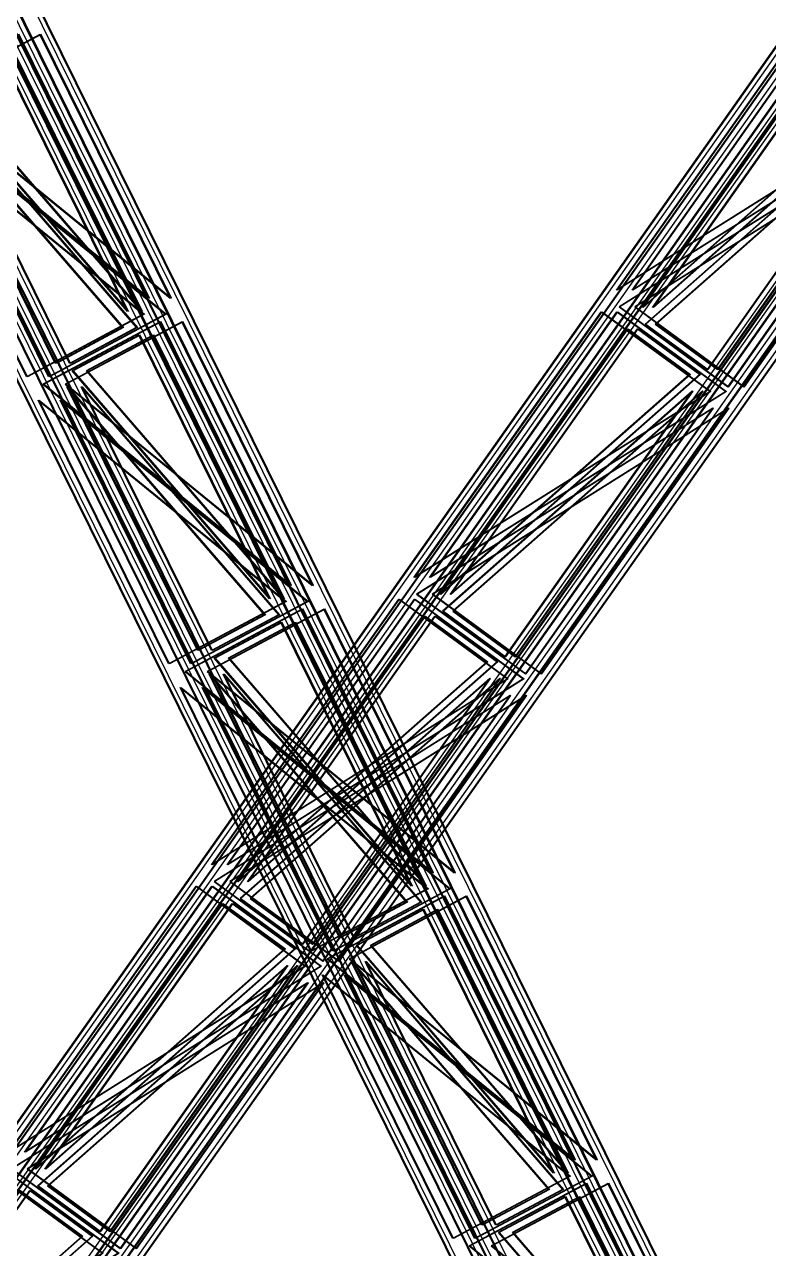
# Model space of a CAD drawing. Header units: millimetres. Extents: x -48000 to 1060615, y -2000 to 333000.
# Drawn here: x -12836 to -10031, y 85275 to 89892 of the extents above; entities that cross this region are included whole.
import ezdxf

# ---------------------------------------------------------------- set-up
doc = ezdxf.new("R2010")
doc.units = ezdxf.units.MM
doc.layers.add('D-STR-STRC', color=7, linetype='Continuous', lineweight=25)

msp = doc.modelspace()

# ---------------------------------------------------------------- linework, layer by layer
at = {"layer": 'D-STR-STRC'}
for points in [[(-16786.1, 80186.74), (-7623.78, 93186.74)], [(-16770.18, 80175.07), (-7607.85, 93175.07)], [(-16723.6, 80186.74), (-7561.28, 93186.74)], [(-16707.68, 80175.07), (-7545.35, 93175.07)], [(-16687.76, 80122.55), (-7525.43, 93122.55)], [(-16646.74, 80122.55), (-7484.41, 93122.55)], [(-8037.02, 80137.1), (-14462.37, 93137.1)], [(-8019.91, 80146.24), (-14445.25, 93146.24)], [(-7949.6, 80137.1), (-14374.95, 93137.1)], [(-7932.49, 80146.24), (-14357.84, 93146.24)], [(-16671.83, 80110.88), (-7509.5, 93110.88)], [(-16630.81, 80110.88), (-7468.49, 93110.88)], [(-8116.11, 80086.83), (-14541.46, 93086.83)], [(-8099, 80095.97), (-14524.35, 93095.97)], [(-8058.75, 80086.83), (-14484.1, 93086.83)], [(-8041.63, 80095.97), (-14466.98, 93095.97)], [(-16369.19, 79889.12), (-7206.86, 92889.12)], [(-16328.17, 79889.12), (-7165.85, 92889.12)], [(-8458.37, 79904.03), (-14883.71, 92904.03)], [(-8441.25, 79913.17), (-14866.6, 92913.17)], [(-8401, 79904.03), (-14826.35, 92904.03)], [(-8383.89, 79913.17), (-14809.24, 92913.17)], [(-16353.26, 79877.45), (-7190.93, 92877.45)], [(-16312.24, 79877.45), (-7149.92, 92877.45)], [(-8567.51, 79853.76), (-14992.86, 92853.76)], [(-8550.4, 79862.9), (-14975.75, 92862.9)], [(-8480.09, 79853.76), (-14905.44, 92853.76)], [(-8462.98, 79862.9), (-14888.33, 92862.9)], [(-16292.32, 79824.93), (-7130, 92824.93)], [(-16276.4, 79813.26), (-7114.07, 92813.26)], [(-16229.82, 79824.93), (-7067.5, 92824.93)], [(-16213.9, 79813.26), (-7051.57, 92813.26)]]:
    msp.add_lwpolyline(points, dxfattribs=at)
for points in [[(-16786.1, 80186.74), (-16276.4, 79813.26), (-7114.07, 92813.26), (-7623.78, 93186.74)], [(-16782.98, 80186.74), (-16273.27, 79813.26), (-7110.94, 92813.26), (-7620.65, 93186.74)], [(-16726.73, 80186.74), (-16217.02, 79813.26), (-7054.69, 92813.26), (-7564.4, 93186.74)], [(-16723.6, 80186.74), (-16213.9, 79813.26), (-7051.57, 92813.26), (-7561.28, 93186.74)], [(-16687.76, 80122.55), (-16353.26, 79877.45), (-7190.93, 92877.45), (-7525.43, 93122.55)], [(-16684.63, 80122.55), (-16350.13, 79877.45), (-7187.81, 92877.45), (-7522.31, 93122.55)], [(-16649.87, 80122.55), (-16315.37, 79877.45), (-7153.04, 92877.45), (-7487.54, 93122.55)], [(-16646.74, 80122.55), (-16312.24, 79877.45), (-7149.92, 92877.45), (-7484.41, 93122.55)], [(-8019.91, 80146.24), (-8567.51, 79853.76), (-14992.86, 92853.76), (-14445.25, 93146.24)], [(-8015.54, 80146.24), (-8563.14, 79853.76), (-14988.49, 92853.76), (-14440.88, 93146.24)], [(-7936.86, 80146.24), (-8484.46, 79853.76), (-14909.81, 92853.76), (-14362.21, 93146.24)], [(-7932.49, 80146.24), (-8480.09, 79853.76), (-14905.44, 92853.76), (-14357.84, 93146.24)], [(-8099, 80095.97), (-8458.37, 79904.03), (-14883.71, 92904.03), (-14524.35, 93095.97)], [(-8094.63, 80095.97), (-8454, 79904.03), (-14879.34, 92904.03), (-14519.98, 93095.97)], [(-8046, 80095.97), (-8405.37, 79904.03), (-14830.72, 92904.03), (-14471.35, 93095.97)], [(-8041.63, 80095.97), (-8401, 79904.03), (-14826.35, 92904.03), (-14466.98, 93095.97)], [(-10604.54, 88888.94), (-9898.24, 89891.07), (-9488.09, 89590.53)], [(-10601.41, 88888.94), (-9895.12, 89891.07), (-9484.96, 89590.53)], [(-10545.16, 88888.94), (-9838.87, 89891.07), (-9428.71, 89590.53)], [(-10542.04, 88888.94), (-9835.74, 89891.07), (-9425.59, 89590.53)], [(-12369.57, 88859.11), (-12861.05, 89853.5), (-13301.7, 89618.14)], [(-12365.2, 88859.11), (-12856.68, 89853.5), (-13297.33, 89618.14)], [(-12286.52, 88859.11), (-12778.01, 89853.5), (-13218.66, 89618.14)], [(-12282.15, 88859.11), (-12773.64, 89853.5), (-13214.29, 89618.14)], [(-12448.66, 88808.84), (-12940.15, 89803.23), (-13192.56, 89668.41)], [(-12444.29, 88808.84), (-12935.78, 89803.23), (-13188.19, 89668.41)], [(-12395.67, 88808.84), (-12887.15, 89803.23), (-13139.56, 89668.41)], [(-12391.3, 88808.84), (-12882.78, 89803.23), (-13135.19, 89668.41)], [(-10506.19, 88824.75), (-9799.89, 89826.88), (-9564.95, 89654.72)], [(-10503.06, 88824.75), (-9796.77, 89826.88), (-9561.83, 89654.72)], [(-10468.3, 88824.75), (-9762, 89826.88), (-9527.06, 89654.72)], [(-10465.17, 88824.75), (-9758.88, 89826.88), (-9523.93, 89654.72)], [(-12467.38, 88748.25), (-12719.8, 88613.44), (-13211.28, 89607.82)], [(-12463.01, 88748.25), (-12715.43, 88613.44), (-13206.91, 89607.82)], [(-12414.39, 88748.25), (-12666.8, 88613.44), (-13158.28, 89607.82)], [(-12410.02, 88748.25), (-12662.43, 88613.44), (-13153.91, 89607.82)], [(-10496.1, 88761.95), (-10261.16, 88589.79), (-9554.87, 89591.92)], [(-10492.98, 88761.95), (-10258.03, 88589.79), (-9551.74, 89591.92)], [(-10458.21, 88761.95), (-10223.27, 88589.79), (-9516.98, 89591.92)], [(-10455.09, 88761.95), (-10220.14, 88589.79), (-9513.85, 89591.92)], [(-12388.29, 88798.52), (-12828.94, 88563.17), (-13320.42, 89557.55)], [(-12383.92, 88798.52), (-12824.57, 88563.17), (-13316.05, 89557.55)], [(-12305.24, 88798.52), (-12745.9, 88563.17), (-13237.38, 89557.55)], [(-12300.87, 88798.52), (-12741.52, 88563.17), (-13233.01, 89557.55)], [(-10594.45, 88826.14), (-10184.3, 88525.6), (-9478, 89527.72)], [(-10591.33, 88826.14), (-10181.17, 88525.6), (-9474.88, 89527.72)], [(-10535.08, 88826.14), (-10124.92, 88525.6), (-9418.63, 89527.72)], [(-10531.95, 88826.14), (-10121.8, 88525.6), (-9415.5, 89527.72)], [(-11368.06, 87805.61), (-10661.77, 88807.74), (-10251.61, 88507.2)], [(-11364.94, 87805.61), (-10658.64, 88807.74), (-10248.49, 88507.2)], [(-11308.69, 87805.61), (-10602.4, 88807.74), (-10192.24, 88507.2)], [(-11305.56, 87805.61), (-10599.27, 88807.74), (-10189.11, 88507.2)], [(-11834.12, 87775.78), (-12325.61, 88770.17), (-12766.26, 88534.81)], [(-11829.75, 87775.78), (-12321.24, 88770.17), (-12761.89, 88534.81)], [(-11751.08, 87775.78), (-12242.56, 88770.17), (-12683.21, 88534.81)], [(-11746.71, 87775.78), (-12238.19, 88770.17), (-12678.84, 88534.81)], [(-11269.72, 87741.42), (-10563.42, 88743.54), (-10328.48, 88571.39)], [(-11266.59, 87741.42), (-10560.3, 88743.54), (-10325.35, 88571.39)], [(-11231.82, 87741.42), (-10525.53, 88743.54), (-10290.59, 88571.39)], [(-11228.7, 87741.42), (-10522.41, 88743.54), (-10287.46, 88571.39)], [(-11913.22, 87725.51), (-12404.7, 88719.9), (-12657.11, 88585.08)], [(-11908.85, 87725.51), (-12400.33, 88719.9), (-12652.74, 88585.08)], [(-11860.22, 87725.51), (-12351.71, 88719.9), (-12604.12, 88585.08)], [(-11855.85, 87725.51), (-12347.34, 88719.9), (-12599.75, 88585.08)], [(-11931.94, 87664.92), (-12184.35, 87530.1), (-12675.83, 88524.49)], [(-11927.57, 87664.92), (-12179.98, 87530.1), (-12671.46, 88524.49)], [(-11878.94, 87664.92), (-12131.35, 87530.1), (-12622.84, 88524.49)], [(-11874.57, 87664.92), (-12126.98, 87530.1), (-12618.47, 88524.49)], [(-11259.63, 87678.61), (-11024.69, 87506.46), (-10318.39, 88508.58)], [(-11256.51, 87678.61), (-11021.56, 87506.46), (-10315.27, 88508.58)], [(-11221.74, 87678.61), (-10986.8, 87506.46), (-10280.5, 88508.58)], [(-11218.62, 87678.61), (-10983.67, 87506.46), (-10277.38, 88508.58)], [(-11852.84, 87715.19), (-12293.49, 87479.83), (-12784.98, 88474.22)], [(-11848.47, 87715.19), (-12289.12, 87479.83), (-12780.61, 88474.22)], [(-11769.8, 87715.19), (-12210.45, 87479.83), (-12701.93, 88474.22)], [(-11765.43, 87715.19), (-12206.08, 87479.83), (-12697.56, 88474.22)], [(-11357.98, 87742.8), (-10947.82, 87442.26), (-10241.53, 88444.39)], [(-11354.85, 87742.8), (-10944.7, 87442.26), (-10238.4, 88444.39)], [(-11298.6, 87742.8), (-10888.45, 87442.26), (-10182.15, 88444.39)], [(-11295.48, 87742.8), (-10885.32, 87442.26), (-10179.03, 88444.39)], [(-12131.59, 86722.28), (-11425.3, 87724.4), (-11015.14, 87423.86)], [(-12128.47, 86722.28), (-11422.17, 87724.4), (-11012.02, 87423.86)], [(-12072.22, 86722.28), (-11365.92, 87724.4), (-10955.77, 87423.86)], [(-12069.09, 86722.28), (-11362.8, 87724.4), (-10952.64, 87423.86)], [(-11298.68, 86692.45), (-11790.16, 87686.83), (-12230.81, 87451.48)], [(-11294.31, 86692.45), (-11785.79, 87686.83), (-12226.44, 87451.48)], [(-11215.63, 86692.45), (-11707.12, 87686.83), (-12147.77, 87451.48)], [(-11211.26, 86692.45), (-11702.75, 87686.83), (-12143.4, 87451.48)], [(-11377.77, 86642.18), (-11869.26, 87636.56), (-12121.67, 87501.75)], [(-11373.4, 86642.18), (-11864.89, 87636.56), (-12117.3, 87501.75)], [(-11324.78, 86642.18), (-11816.26, 87636.56), (-12068.67, 87501.75)], [(-11320.41, 86642.18), (-11811.89, 87636.56), (-12064.3, 87501.75)], [(-12033.24, 86658.08), (-11326.95, 87660.21), (-11092, 87488.05)], [(-12030.12, 86658.08), (-11323.82, 87660.21), (-11088.88, 87488.05)], [(-11995.35, 86658.08), (-11289.06, 87660.21), (-11054.11, 87488.05)], [(-11992.23, 86658.08), (-11285.93, 87660.21), (-11050.99, 87488.05)], [(-11396.49, 86581.59), (-11648.9, 86446.77), (-12140.39, 87441.16)], [(-11392.12, 86581.59), (-11644.53, 86446.77), (-12136.02, 87441.16)], [(-11343.5, 86581.59), (-11595.91, 86446.77), (-12087.39, 87441.16)], [(-11339.13, 86581.59), (-11591.54, 86446.77), (-12083.02, 87441.16)], [(-12023.16, 86595.28), (-11788.21, 86423.12), (-11081.92, 87425.25)], [(-12020.03, 86595.28), (-11785.09, 86423.12), (-11078.8, 87425.25)], [(-11985.27, 86595.28), (-11750.32, 86423.12), (-11044.03, 87425.25)], [(-11982.14, 86595.28), (-11747.2, 86423.12), (-11040.91, 87425.25)], [(-11317.4, 86631.86), (-11758.05, 86396.5), (-12249.53, 87390.89)], [(-11313.03, 86631.86), (-11753.68, 86396.5), (-12245.16, 87390.89)], [(-11234.35, 86631.86), (-11675, 86396.5), (-12166.49, 87390.89)], [(-11229.98, 86631.86), (-11670.63, 86396.5), (-12162.12, 87390.89)], [(-12121.51, 86659.47), (-11711.35, 86358.93), (-11005.06, 87361.06)], [(-12118.38, 86659.47), (-11708.23, 86358.93), (-11001.93, 87361.06)], [(-12062.13, 86659.47), (-11651.98, 86358.93), (-10945.68, 87361.06)], [(-12059.01, 86659.47), (-11648.85, 86358.93), (-10942.56, 87361.06)], [(-12895.12, 85638.94), (-12188.82, 86641.07), (-11778.67, 86340.53)], [(-12891.99, 85638.94), (-12185.7, 86641.07), (-11775.54, 86340.53)], [(-12835.74, 85638.94), (-12129.45, 86641.07), (-11719.29, 86340.53)], [(-12832.62, 85638.94), (-12126.32, 86641.07), (-11716.17, 86340.53)], [(-12796.77, 85574.75), (-12090.48, 86576.88), (-11855.53, 86404.72)], [(-12793.64, 85574.75), (-12087.35, 86576.88), (-11852.41, 86404.72)], [(-12758.88, 85574.75), (-12052.59, 86576.88), (-11817.64, 86404.72)], [(-12755.75, 85574.75), (-12049.46, 86576.88), (-11814.52, 86404.72)], [(-10763.23, 85609.11), (-11254.72, 86603.5), (-11695.37, 86368.14)], [(-10758.86, 85609.11), (-11250.35, 86603.5), (-11691, 86368.14)], [(-10680.19, 85609.11), (-11171.67, 86603.5), (-11612.32, 86368.14)], [(-10675.82, 85609.11), (-11167.3, 86603.5), (-11607.95, 86368.14)], [(-10842.33, 85558.84), (-11333.81, 86553.23), (-11586.22, 86418.41)], [(-10837.96, 85558.84), (-11329.44, 86553.23), (-11581.85, 86418.41)], [(-10789.33, 85558.84), (-11280.81, 86553.23), (-11533.23, 86418.41)], [(-10784.96, 85558.84), (-11276.44, 86553.23), (-11528.86, 86418.41)], [(-12786.69, 85511.95), (-12551.74, 85339.79), (-11845.45, 86341.92)], [(-12783.56, 85511.95), (-12548.62, 85339.79), (-11842.32, 86341.92)], [(-12748.79, 85511.95), (-12513.85, 85339.79), (-11807.56, 86341.92)], [(-12745.67, 85511.95), (-12510.73, 85339.79), (-11804.43, 86341.92)], [(-10861.05, 85498.25), (-11113.46, 85363.44), (-11604.94, 86357.82)], [(-10856.68, 85498.25), (-11109.09, 85363.44), (-11600.57, 86357.82)], [(-10808.05, 85498.25), (-11060.46, 85363.44), (-11551.95, 86357.82)], [(-10803.68, 85498.25), (-11056.09, 85363.44), (-11547.58, 86357.82)], [(-10781.95, 85548.52), (-11222.6, 85313.17), (-11714.09, 86307.55)], [(-10777.58, 85548.52), (-11218.23, 85313.17), (-11709.72, 86307.55)], [(-10698.91, 85548.52), (-11139.56, 85313.17), (-11631.04, 86307.55)], [(-10694.54, 85548.52), (-11135.19, 85313.17), (-11626.67, 86307.55)], [(-12885.03, 85576.14), (-12474.88, 85275.6), (-11768.58, 86277.72)], [(-12881.91, 85576.14), (-12471.75, 85275.6), (-11765.46, 86277.72)], [(-12825.66, 85576.14), (-12415.5, 85275.6), (-11709.21, 86277.72)], [(-12822.53, 85576.14), (-12412.38, 85275.6), (-11706.08, 86277.72)], [(-13658.64, 84555.61), (-12952.35, 85557.74), (-12542.19, 85257.2)], [(-13655.52, 84555.61), (-12949.23, 85557.74), (-12539.07, 85257.2)], [(-13599.27, 84555.61), (-12892.98, 85557.74), (-12482.82, 85257.2)], [(-13596.15, 84555.61), (-12889.85, 85557.74), (-12479.69, 85257.2)], [(-10227.79, 84525.78), (-10719.27, 85520.17), (-11159.92, 85284.81)], [(-10223.42, 84525.78), (-10714.9, 85520.17), (-11155.55, 85284.81)], [(-10144.74, 84525.78), (-10636.22, 85520.17), (-11076.88, 85284.81)], [(-10140.37, 84525.78), (-10631.85, 85520.17), (-11072.5, 85284.81)], [(-13560.3, 84491.42), (-12854, 85493.54), (-12619.06, 85321.39)], [(-13557.17, 84491.42), (-12850.88, 85493.54), (-12615.93, 85321.39)], [(-13522.41, 84491.42), (-12816.11, 85493.54), (-12581.17, 85321.39)], [(-13519.28, 84491.42), (-12812.99, 85493.54), (-12578.04, 85321.39)], [(-10306.88, 84475.51), (-10798.37, 85469.9), (-11050.78, 85335.08)], [(-10302.51, 84475.51), (-10793.99, 85469.9), (-11046.41, 85335.08)], [(-10253.89, 84475.51), (-10745.37, 85469.9), (-10997.78, 85335.08)], [(-10249.51, 84475.51), (-10741, 85469.9), (-10993.41, 85335.08)]]:
    msp.add_lwpolyline(points, close=True, dxfattribs=at)

doc.saveas('drawing.dxf')
